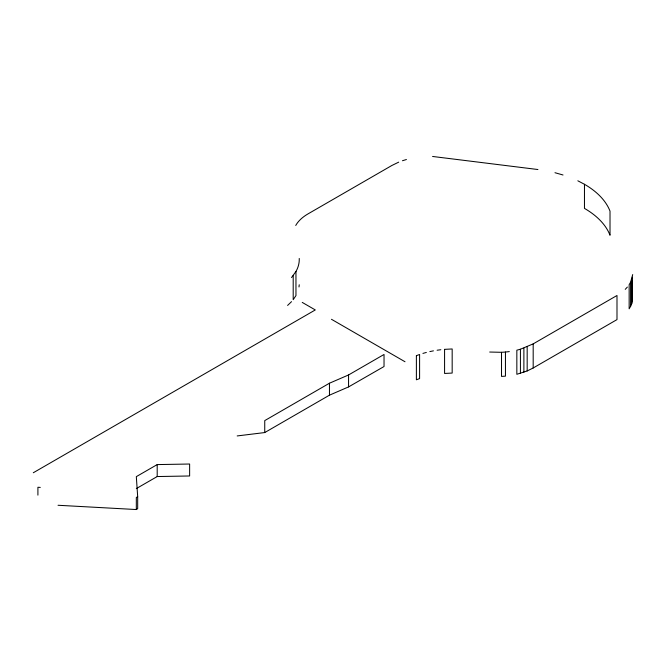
<?xml version="1.0" encoding="UTF-8"?>
<svg xmlns="http://www.w3.org/2000/svg" width="666" height="666" viewBox="0 0 666 666"><rect width="100%" height="100%" fill="white"/><g stroke="black" fill="none" stroke-linecap="round" stroke-linejoin="round"><path stroke-width="1" d="M37.912 495.129L37.912 487.271L40.285 487.404M58.034 505.269L136.322 509.54L136.322 497.485L137.679 496.703L136.322 476.64L157.201 464.585L189.627 464.019L189.627 475.974L157.201 476.548L136.322 488.594M137.679 496.703L137.679 508.666L136.322 509.54M157.201 476.548L157.201 464.585M264.743 432.559L264.743 420.604L329.462 383.216L348.559 374.958L384.032 354.47L384.032 366.525L348.559 386.913L329.462 395.171L264.743 432.559L237.179 435.939M329.462 395.171L329.462 383.216M348.559 386.913L348.559 374.958M505.444 352.039L501.515 352.306L501.515 376.415L505.444 376.148L505.444 352.039L509.323 351.598M520.429 373.335L520.429 349.225L533.183 343.881L616.991 295.496L616.991 319.605L533.183 367.99L527.172 370.954L516.841 374.292L516.841 350.183L520.429 349.225M523.884 372.219L523.884 348.11M527.172 370.954L527.172 346.844M533.183 367.99L533.183 343.881M630.585 282.234L629.154 284.69L629.154 308.799L630.585 306.343L630.585 282.234L632.7 274.567M630.585 306.343L631.659 303.821L631.659 279.712M632.367 277.148L632.367 301.257L631.659 303.821M299.001 286.963L299.225 284.765M299.234 258.458A67.274 38.844 0 0 1 295.962 271.47L291.525 277.547M625.241 289.36L627.364 287.071M291.525 301.656L287.595 305.428M33.3 472.752L315.293 309.94L302.239 302.406M398.693 162.154L391.833 165.501L308.025 213.886A50.375 29.079 0 0 0 295.737 225.466M402.464 160.739L406.426 159.515M422.918 353.413L426.34 352.439M429.853 351.581L433.449 350.849M437.104 350.224L440.825 349.725M501.515 352.306L489.685 352.039M432.584 156.46L537.928 169.53M554.969 172.71L563.02 174.992M577.838 180.794L584.465 184.282A94.947 54.82 0 0 1 610.014 211.147L610.014 235.256A94.947 54.82 0 0 0 584.465 208.391L584.465 184.282M331.468 319.289L405.011 361.746M295.962 271.47L295.962 295.579L293.198 299.683L293.198 275.574M416.383 355.677L416.383 379.786L419.597 378.596L419.597 354.487L416.383 355.677M444.58 349.35L444.58 373.451L452.172 373.068L452.172 348.967L444.58 349.35"/></g></svg>
